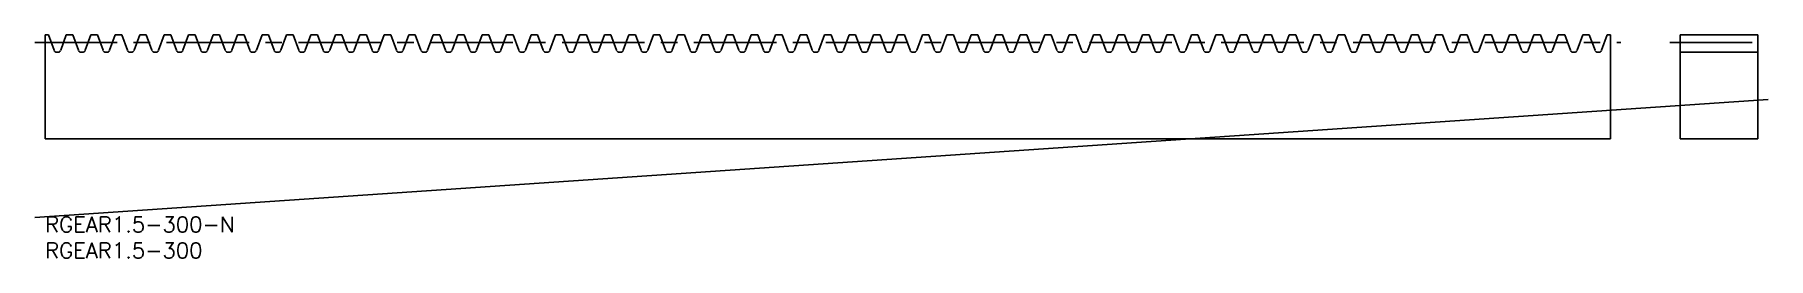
# Model space of a CAD drawing. Extents: x -2 to 332, y -8 to 35.
import ezdxf

# ---------------------------------------------------------------- set-up
doc = ezdxf.new("R2010")
doc.units = 0
doc.header["$LTSCALE"] = 0.5
doc.linetypes.add('CENTER', pattern=[50.8, 31.75, -6.35, 6.35, -6.35])
for name, color, linetype in [('MSM_CENTER', 1, 'CENTER'), ('MSM_CONTINUOUS', 7, 'CONTINUOUS'), ('MSM_PART_NUMBER', 7, 'CONTINUOUS')]:
    doc.layers.add(name, color=color, linetype=linetype)
doc.styles.get("Standard").update_dxf_attribs({"font": 'txt.shx', "height": 3, "bigfont": 'bigfont.shx'})

# ---------------------------------------------------------------- blocks, each defined once
blk = doc.blocks.new('*U2')
at = {"layer": 'MSM_PART_NUMBER'}
blk.add_text('RGEAR1.5-300-N', height=3, dxfattribs=at).set_placement((0, -3))
blk = doc.blocks.new('*U3')
at = {"layer": 'MSM_PART_NUMBER'}
blk.add_text('RGEAR1.5-300', height=3, dxfattribs=at).set_placement((0, -8))

msp = doc.modelspace()

# ---------------------------------------------------------------- linework, layer by layer
at = {"layer": 'MSM_CENTER'}
for p, q in [((-2, 33.5), (303.59, 33.5)), ((313, 33.5), (332, 33.5))]:
    msp.add_line(p, q, dxfattribs=at)
at = {"layer": 'MSM_CONTINUOUS'}
for p, q in [((0.63, 35), (0, 35)), ((0, 35), (0, 15)), ((0.63, 35), (1.72, 32)), ((2.99, 32), (4.08, 35)), ((5.34, 35), (4.08, 35)), ((5.34, 35), (6.44, 32)), ((7.7, 32), (8.79, 35)), ((10.06, 35), (8.79, 35)), ((10.06, 35), (11.15, 32)), ((12.41, 32), (13.51, 35)), ((14.77, 35), (13.51, 35)), ((14.77, 35), (15.86, 32)), ((17.13, 32), (18.22, 35)), ((19.48, 35), (18.22, 35)), ((19.48, 35), (20.57, 32)), ((21.84, 32), (22.93, 35)), ((24.19, 35), (22.93, 35)), ((24.19, 35), (25.29, 32)), ((26.55, 32), (27.64, 35)), ((28.91, 35), (27.64, 35)), ((28.91, 35), (30, 32)), ((31.26, 32), (32.35, 35)), ((33.62, 35), (32.35, 35)), ((33.62, 35), (34.71, 32)), ((35.98, 32), (37.07, 35)), ((38.33, 35), (37.07, 35)), ((38.33, 35), (39.42, 32)), ((40.69, 32), (41.78, 35)), ((43.04, 35), (41.78, 35)), ((43.04, 35), (44.14, 32)), ((45.4, 32), (46.49, 35)), ((47.76, 35), (46.49, 35)), ((47.76, 35), (48.85, 32)), ((50.11, 32), (51.2, 35)), ((52.47, 35), (51.2, 35)), ((52.47, 35), (53.56, 32)), ((54.82, 32), (55.92, 35)), ((57.18, 35), (55.92, 35)), ((57.18, 35), (58.27, 32)), ((59.54, 32), (60.63, 35)), ((61.89, 35), (60.63, 35)), ((61.89, 35), (62.99, 32)), ((64.25, 32), (65.34, 35)), ((66.61, 35), (65.34, 35)), ((66.61, 35), (67.7, 32)), ((68.96, 32), (70.05, 35)), ((71.32, 35), (70.05, 35)), ((71.32, 35), (72.41, 32)), ((73.67, 32), (74.77, 35)), ((76.03, 35), (74.77, 35)), ((76.03, 35), (77.12, 32)), ((78.39, 32), (79.48, 35)), ((80.74, 35), (79.48, 35)), ((80.74, 35), (81.83, 32)), ((83.1, 32), (84.19, 35)), ((85.46, 35), (84.19, 35)), ((85.46, 35), (86.55, 32)), ((87.81, 32), (88.9, 35)), ((90.17, 35), (88.9, 35)), ((90.17, 35), (91.26, 32)), ((92.52, 32), (93.62, 35)), ((94.88, 35), (93.62, 35)), ((94.88, 35), (95.97, 32)), ((97.24, 32), (98.33, 35)), ((99.59, 35), (98.33, 35)), ((99.59, 35), (100.68, 32)), ((101.95, 32), (103.04, 35)), ((104.3, 35), (103.04, 35)), ((104.3, 35), (105.4, 32)), ((106.66, 32), (107.75, 35)), ((109.02, 35), (107.75, 35)), ((109.02, 35), (110.11, 32)), ((111.37, 32), (112.47, 35)), ((113.73, 35), (112.47, 35)), ((113.73, 35), (114.82, 32)), ((116.09, 32), (117.18, 35)), ((118.44, 35), (117.18, 35)), ((118.44, 35), (119.53, 32)), ((120.8, 32), (121.89, 35)), ((123.15, 35), (121.89, 35)), ((123.15, 35), (124.25, 32)), ((125.51, 32), (126.6, 35)), ((127.87, 35), (126.6, 35)), ((127.87, 35), (128.96, 32)), ((130.22, 32), (131.32, 35)), ((132.58, 35), (131.32, 35)), ((132.58, 35), (133.67, 32)), ((134.94, 32), (136.03, 35)), ((137.29, 35), (136.03, 35)), ((137.29, 35), (138.38, 32)), ((139.65, 32), (140.74, 35)), ((142, 35), (140.74, 35)), ((142, 35), (143.1, 32)), ((144.36, 32), (145.45, 35)), ((146.72, 35), (145.45, 35)), ((146.72, 35), (147.81, 32)), ((149.07, 32), (150.16, 35)), ((151.43, 35), (150.16, 35)), ((151.43, 35), (152.52, 32)), ((153.79, 32), (154.88, 35)), ((156.14, 35), (154.88, 35)), ((156.14, 35), (157.23, 32)), ((158.5, 32), (159.59, 35)), ((160.85, 35), (159.59, 35)), ((160.85, 35), (161.95, 32)), ((163.21, 32), (164.3, 35)), ((165.57, 35), (164.3, 35)), ((165.57, 35), (166.66, 32)), ((167.92, 32), (169.01, 35)), ((170.28, 35), (169.01, 35)), ((170.28, 35), (171.37, 32)), ((172.63, 32), (173.73, 35)), ((174.99, 35), (173.73, 35)), ((174.99, 35), (176.08, 32)), ((177.35, 32), (178.44, 35)), ((179.7, 35), (178.44, 35)), ((179.7, 35), (180.8, 32)), ((182.06, 32), (183.15, 35)), ((184.42, 35), (183.15, 35)), ((184.42, 35), (185.51, 32)), ((186.77, 32), (187.86, 35)), ((189.13, 35), (187.86, 35)), ((189.13, 35), (190.22, 32)), ((191.48, 32), (192.58, 35)), ((193.84, 35), (192.58, 35)), ((193.84, 35), (194.93, 32)), ((196.2, 32), (197.29, 35)), ((198.55, 35), (197.29, 35)), ((198.55, 35), (199.64, 32)), ((200.91, 32), (202, 35)), ((203.27, 35), (202, 35)), ((203.27, 35), (204.36, 32)), ((205.62, 32), (206.71, 35)), ((207.98, 35), (206.71, 35)), ((207.98, 35), (209.07, 32)), ((210.33, 32), (211.43, 35)), ((212.69, 35), (211.43, 35)), ((212.69, 35), (213.78, 32)), ((215.05, 32), (216.14, 35)), ((217.4, 35), (216.14, 35)), ((217.4, 35), (218.49, 32)), ((219.76, 32), (220.85, 35)), ((222.11, 35), (220.85, 35)), ((222.11, 35), (223.21, 32)), ((224.47, 32), (225.56, 35)), ((226.83, 35), (225.56, 35)), ((226.83, 35), (227.92, 32)), ((229.18, 32), (230.28, 35)), ((231.54, 35), (230.28, 35)), ((231.54, 35), (232.63, 32)), ((233.9, 32), (234.99, 35)), ((236.25, 35), (234.99, 35)), ((236.25, 35), (237.34, 32)), ((238.61, 32), (239.7, 35)), ((240.96, 35), (239.7, 35)), ((240.96, 35), (242.06, 32)), ((243.32, 32), (244.41, 35)), ((245.68, 35), (244.41, 35)), ((245.68, 35), (246.77, 32)), ((248.03, 32), (249.13, 35)), ((250.39, 35), (249.13, 35)), ((250.39, 35), (251.48, 32)), ((252.75, 32), (253.84, 35)), ((255.1, 35), (253.84, 35)), ((255.1, 35), (256.19, 32)), ((257.46, 32), (258.55, 35)), ((259.81, 35), (258.55, 35)), ((259.81, 35), (260.91, 32)), ((262.17, 32), (263.26, 35)), ((264.53, 35), (263.26, 35)), ((264.53, 35), (265.62, 32)), ((266.88, 32), (267.97, 35)), ((269.24, 35), (267.97, 35)), ((269.24, 35), (270.33, 32)), ((271.6, 32), (272.69, 35)), ((273.95, 35), (272.69, 35)), ((273.95, 35), (275.04, 32)), ((276.31, 32), (277.4, 35)), ((278.66, 35), (277.4, 35)), ((278.66, 35), (279.76, 32)), ((281.02, 32), (282.11, 35)), ((283.38, 35), (282.11, 35)), ((283.38, 35), (284.47, 32)), ((285.73, 32), (286.82, 35)), ((288.09, 35), (286.82, 35)), ((288.09, 35), (289.18, 32)), ((290.44, 32), (291.54, 35)), ((292.8, 35), (291.54, 35)), ((292.8, 35), (293.89, 32)), ((295.16, 32), (296.25, 35)), ((297.51, 35), (296.25, 35)), ((297.51, 35), (298.61, 32)), ((299.87, 32), (300.96, 35)), ((301.59, 35), (300.96, 35)), ((301.59, 15), (301.59, 35)), ((315, 35), (330, 35)), ((315, 15), (315, 35)), ((330, 15), (330, 35)), ((2.26, 31.62), (2.45, 31.62)), ((6.97, 31.62), (7.17, 31.62)), ((11.68, 31.62), (11.88, 31.62)), ((16.4, 31.62), (16.59, 31.62)), ((21.11, 31.62), (21.3, 31.62)), ((25.82, 31.62), (26.01, 31.62)), ((30.53, 31.62), (30.73, 31.62)), ((35.25, 31.62), (35.44, 31.62)), ((39.96, 31.62), (40.15, 31.62)), ((44.67, 31.62), (44.86, 31.62)), ((49.38, 31.62), (49.58, 31.62)), ((54.1, 31.62), (54.29, 31.62)), ((58.81, 31.62), (59, 31.62)), ((63.52, 31.62), (63.71, 31.62)), ((68.23, 31.62), (68.43, 31.62)), ((72.95, 31.62), (73.14, 31.62)), ((77.66, 31.62), (77.85, 31.62)), ((82.37, 31.62), (82.56, 31.62)), ((87.08, 31.62), (87.28, 31.62)), ((91.8, 31.62), (91.99, 31.62)), ((96.51, 31.62), (96.7, 31.62)), ((101.22, 31.62), (101.41, 31.62)), ((105.93, 31.62), (106.13, 31.62)), ((110.64, 31.62), (110.84, 31.62)), ((115.36, 31.62), (115.55, 31.62)), ((120.07, 31.62), (120.26, 31.62)), ((124.78, 31.62), (124.98, 31.62)), ((129.49, 31.62), (129.69, 31.62)), ((134.21, 31.62), (134.4, 31.62)), ((138.92, 31.62), (139.11, 31.62)), ((143.63, 31.62), (143.82, 31.62)), ((148.34, 31.62), (148.54, 31.62)), ((153.06, 31.62), (153.25, 31.62)), ((157.77, 31.62), (157.96, 31.62)), ((162.48, 31.62), (162.67, 31.62)), ((167.19, 31.62), (167.39, 31.62)), ((171.91, 31.62), (172.1, 31.62)), ((176.62, 31.62), (176.81, 31.62)), ((181.33, 31.62), (181.52, 31.62)), ((186.04, 31.62), (186.24, 31.62)), ((190.76, 31.62), (190.95, 31.62)), ((195.47, 31.62), (195.66, 31.62)), ((200.18, 31.62), (200.37, 31.62)), ((204.89, 31.62), (205.09, 31.62)), ((209.61, 31.62), (209.8, 31.62)), ((214.32, 31.62), (214.51, 31.62)), ((219.03, 31.62), (219.22, 31.62)), ((223.74, 31.62), (223.94, 31.62)), ((228.45, 31.62), (228.65, 31.62)), ((233.17, 31.62), (233.36, 31.62)), ((237.88, 31.62), (238.07, 31.62)), ((242.59, 31.62), (242.79, 31.62)), ((247.3, 31.62), (247.5, 31.62)), ((252.02, 31.62), (252.21, 31.62)), ((256.73, 31.62), (256.92, 31.62)), ((261.44, 31.62), (261.63, 31.62)), ((266.15, 31.62), (266.35, 31.62)), ((270.87, 31.62), (271.06, 31.62)), ((275.58, 31.62), (275.77, 31.62)), ((280.29, 31.62), (280.48, 31.62)), ((285, 31.62), (285.2, 31.62)), ((289.72, 31.62), (289.91, 31.62)), ((294.43, 31.62), (294.62, 31.62)), ((299.14, 31.62), (299.33, 31.62)), ((330, 31.62), (315, 31.62)), ((-2.02, -0.14), (331.98, 22.57)), ((0, 15), (301.59, 15)), ((315, 15), (330, 15))]:
    msp.add_line(p, q, dxfattribs=at)
for centre, start, end in [((2.26, 32.19), 200, 270), ((2.45, 32.19), 270, 340), ((6.97, 32.19), 200, 270), ((7.17, 32.19), 270, 340), ((11.68, 32.19), 200, 270), ((11.88, 32.19), 270, 340), ((16.4, 32.19), 200, 270), ((16.59, 32.19), 270, 340), ((21.11, 32.19), 200, 270), ((21.3, 32.19), 270, 340), ((25.82, 32.19), 200, 270), ((26.01, 32.19), 270, 340), ((30.53, 32.19), 200, 270), ((30.73, 32.19), 270, 340), ((35.25, 32.19), 200, 270), ((35.44, 32.19), 270, 340), ((39.96, 32.19), 200, 270), ((40.15, 32.19), 270, 340), ((44.67, 32.19), 200, 270), ((44.86, 32.19), 270, 340), ((49.38, 32.19), 200, 270), ((49.58, 32.19), 270, 340), ((54.1, 32.19), 200, 270), ((54.29, 32.19), 270, 340), ((58.81, 32.19), 200, 270), ((59, 32.19), 270, 340), ((63.52, 32.19), 200, 270), ((63.71, 32.19), 270, 340), ((68.23, 32.19), 200, 270), ((68.43, 32.19), 270, 340), ((72.95, 32.19), 200, 270), ((73.14, 32.19), 270, 340), ((77.66, 32.19), 200, 270), ((77.85, 32.19), 270, 340), ((82.37, 32.19), 200, 270), ((82.56, 32.19), 270, 340), ((87.08, 32.19), 200, 270), ((87.28, 32.19), 270, 340), ((91.8, 32.19), 200, 270), ((91.99, 32.19), 270, 340), ((96.51, 32.19), 200, 270), ((96.7, 32.19), 270, 340), ((101.22, 32.19), 200, 270), ((101.41, 32.19), 270, 340), ((105.93, 32.19), 200, 270), ((106.13, 32.19), 270, 340), ((110.64, 32.19), 200, 270), ((110.84, 32.19), 270, 340), ((115.36, 32.19), 200, 270), ((115.55, 32.19), 270, 340), ((120.07, 32.19), 200, 270), ((120.26, 32.19), 270, 340), ((124.78, 32.19), 200, 270), ((124.98, 32.19), 270, 340), ((129.49, 32.19), 200, 270), ((129.69, 32.19), 270, 340), ((134.21, 32.19), 200, 270), ((134.4, 32.19), 270, 340), ((138.92, 32.19), 200, 270), ((139.11, 32.19), 270, 340), ((143.63, 32.19), 200, 270), ((143.82, 32.19), 270, 340), ((148.34, 32.19), 200, 270), ((148.54, 32.19), 270, 340), ((153.06, 32.19), 200, 270), ((153.25, 32.19), 270, 340), ((157.77, 32.19), 200, 270), ((157.96, 32.19), 270, 340), ((162.48, 32.19), 200, 270), ((162.67, 32.19), 270, 340), ((167.19, 32.19), 200, 270), ((167.39, 32.19), 270, 340), ((171.91, 32.19), 200, 270), ((172.1, 32.19), 270, 340), ((176.62, 32.19), 200, 270), ((176.81, 32.19), 270, 340), ((181.33, 32.19), 200, 270), ((181.52, 32.19), 270, 340), ((186.04, 32.19), 200, 270), ((186.24, 32.19), 270, 340), ((190.76, 32.19), 200, 270), ((190.95, 32.19), 270, 340), ((195.47, 32.19), 200, 270), ((195.66, 32.19), 270, 340), ((200.18, 32.19), 200, 270), ((200.37, 32.19), 270, 340), ((204.89, 32.19), 200, 270), ((205.09, 32.19), 270, 340), ((209.61, 32.19), 200, 270), ((209.8, 32.19), 270, 340), ((214.32, 32.19), 200, 270), ((214.51, 32.19), 270, 340), ((219.03, 32.19), 200, 270), ((219.22, 32.19), 270, 340), ((223.74, 32.19), 200, 270), ((223.94, 32.19), 270, 340), ((228.45, 32.19), 200, 270), ((228.65, 32.19), 270, 340), ((233.17, 32.19), 200, 270), ((233.36, 32.19), 270, 340), ((237.88, 32.19), 200, 270), ((238.07, 32.19), 270, 340), ((242.59, 32.19), 200, 270), ((242.79, 32.19), 270, 340), ((247.3, 32.19), 200, 270), ((247.5, 32.19), 270, 340), ((252.02, 32.19), 200, 270), ((252.21, 32.19), 270, 340), ((256.73, 32.19), 200, 270), ((256.92, 32.19), 270, 340), ((261.44, 32.19), 200, 270), ((261.63, 32.19), 270, 340), ((266.15, 32.19), 200, 270), ((266.35, 32.19), 270, 340), ((270.87, 32.19), 200, 270), ((271.06, 32.19), 270, 340), ((275.58, 32.19), 200, 270), ((275.77, 32.19), 270, 340), ((280.29, 32.19), 200, 270), ((280.48, 32.19), 270, 340), ((285, 32.19), 200, 270), ((285.2, 32.19), 270, 340), ((289.72, 32.19), 200, 270), ((289.91, 32.19), 270, 340), ((294.43, 32.19), 200, 270), ((294.62, 32.19), 270, 340), ((299.14, 32.19), 200, 270), ((299.33, 32.19), 270, 340)]:
    msp.add_arc(centre, 0.57, start, end, dxfattribs=at)

# ---------------------------------------------------------------- block references
for name in ['*U2', '*U3']:
    msp.add_blockref(name, (0, 0), dxfattribs=at)

doc.saveas('drawing.dxf')
